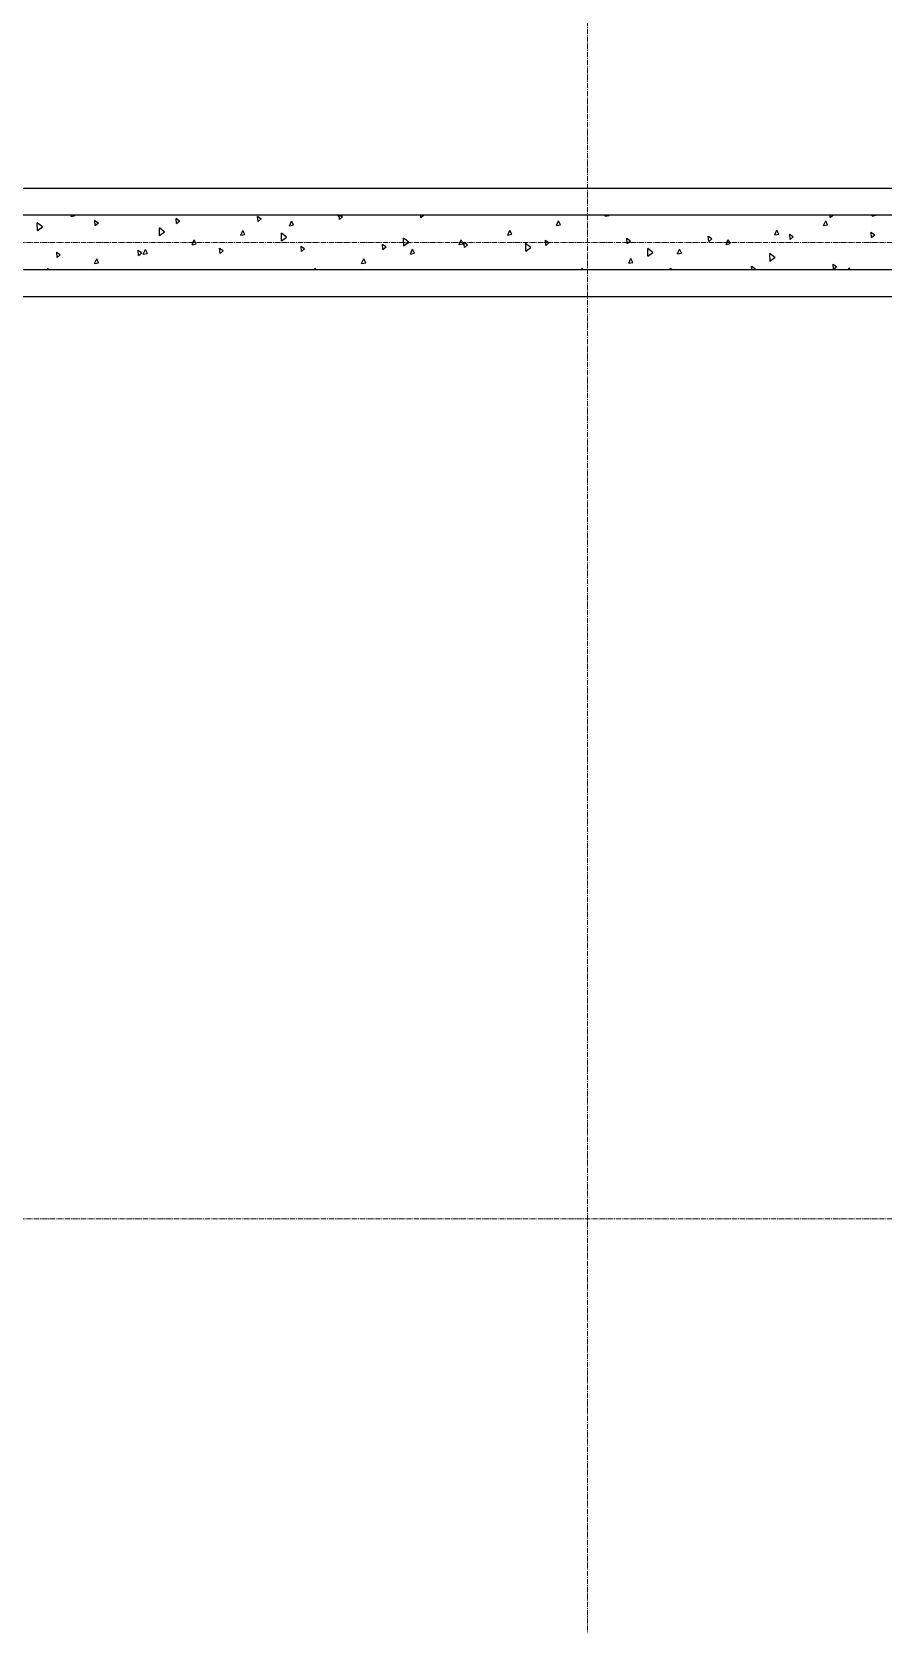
# Model space of a CAD drawing. Header units: millimetres. Extents: x -231292 to 573618, y -153144 to 564035.
# Drawn here: x 11055 to 14192, y 256472 to 262343 of the extents above; entities that cross this region are included whole.
import ezdxf

# ---------------------------------------------------------------- set-up
doc = ezdxf.new("R2010")
doc.units = ezdxf.units.MM
doc.linetypes.add('CENTER2', pattern=[28.575, 19.05, -3.175, 3.175, -3.175])
doc.layers.get('0').update_dxf_attribs({"color": 250})
for name, color, linetype, lineweight in [('АР_Стены ПЕНОблок', 250, 'Continuous', 20), ('АР_Штриховка', 250, 'Continuous', 0), ('РД_Оси_100', 250, 'Continuous', 0)]:
    doc.layers.add(name, color=color, linetype=linetype, lineweight=lineweight)
doc.layers.add('КР_Балки-0.5', color=60, linetype='Continuous', lineweight=50, plot=False)

# ---------------------------------------------------------------- blocks, each defined once
blk = doc.blocks.new('оси_рен')
at = {"layer": 'РД_Оси_100', "color": 251, "linetype": 'CENTER2', "true_color": 0x636466}
for p, q in [((1199852.916, 135558.25), (1199852.916, 223268.25)), ((1189697.958, 210913.25), (1241712.916, 210913.25)), ((1189697.958, 207313.25), (1241712.916, 207313.25))]:
    blk.add_line(p, q, dxfattribs=at)

msp = doc.modelspace()

# ---------------------------------------------------------------- linework, layer by layer
at = {"layer": 'АР_Стены ПЕНОблок', "color": 18, "linetype": 'Continuous', "lineweight": 25, "true_color": 0x000000}
for p, q in [((15003.244, 261666.253), (9303.243, 261666.253)), ((9303.243, 261466.253), (15003.244, 261466.253))]:
    msp.add_line(p, q, dxfattribs=at)
at = {"layer": 'АР_Штриховка', "color": 18, "linetype": 'Continuous', "lineweight": 25, "true_color": 0x000000}
for p, q in [((11199.849, 261662.309), (11201.605, 261666.253)), ((11199.899, 261662.175), (11214.859, 261665.083)), ((11214.848, 261665.079), (11214.264, 261666.253)), ((11899.996, 261652.419), (11886.662, 261661.6)), ((11888.794, 261643.331), (11887.134, 261662.309)), ((12183.988, 261662.843), (12185.507, 261666.253)), ((12184.039, 261662.709), (12198.999, 261665.617)), ((12188.908, 261650.708), (12187.548, 261666.253)), ((12188.916, 261650.698), (12200.59, 261660.494)), ((12200.109, 261659.795), (12190.729, 261666.253)), ((12198.988, 261665.613), (12198.67, 261666.253)), ((12489.021, 261658.085), (12488.306, 261666.253)), ((12489.029, 261658.075), (12498.775, 261666.253)), ((12789.134, 261665.461), (12789.064, 261666.253)), ((12789.142, 261665.452), (12790.097, 261666.253)), ((13168.128, 261663.378), (13169.409, 261666.253)), ((13168.179, 261663.244), (13183.139, 261666.152)), ((13183.128, 261666.148), (13183.075, 261666.253)), ((13996.511, 261658.8), (14006.7, 261666.253)), ((13996.821, 261658.689), (13996.665, 261666.253)), ((14152.268, 261663.912), (14153.31, 261666.253)), ((14152.318, 261663.779), (14165.048, 261666.253)), ((11094.302, 261623.603), (11075.261, 261638.676)), ((11075.968, 261610.255), (11075.378, 261638.824)), ((11075.662, 261610.365), (11094.113, 261623.861)), ((11299.771, 261637.668), (11286.437, 261646.849)), ((11288.568, 261628.578), (11286.908, 261647.556)), ((11288.576, 261628.568), (11300.251, 261638.365)), ((11544.209, 261604.683), (11525.167, 261619.755)), ((11525.876, 261591.335), (11525.285, 261619.904)), ((11525.569, 261591.445), (11544.02, 261604.941)), ((11599.884, 261645.043), (11586.549, 261654.225)), ((11588.681, 261635.955), (11587.021, 261654.932)), ((11588.689, 261635.945), (11600.364, 261645.741)), ((11824.949, 261593.053), (11832.697, 261610.456)), ((11839.948, 261595.823), (11832.736, 261610.318)), ((11888.803, 261643.322), (11900.477, 261653.118)), ((11994.116, 261585.762), (11975.074, 261600.835)), ((11975.783, 261572.415), (11975.192, 261600.984)), ((12004.469, 261627.948), (12012.217, 261645.351)), ((12004.519, 261627.814), (12019.479, 261630.722)), ((12019.468, 261630.718), (12012.256, 261645.213)), ((12809.088, 261593.587), (12816.837, 261610.99)), ((12824.088, 261596.358), (12816.876, 261610.853)), ((12988.608, 261628.483), (12996.357, 261645.886)), ((12988.659, 261628.349), (13003.619, 261631.257)), ((13003.608, 261631.253), (12996.396, 261645.748)), ((13793.228, 261594.122), (13800.977, 261611.525)), ((13808.227, 261596.892), (13801.016, 261611.387)), ((13972.748, 261629.017), (13980.497, 261646.42)), ((13972.798, 261628.883), (13987.758, 261631.791)), ((13987.747, 261631.787), (13980.536, 261646.282)), ((14160.802, 261593.872), (14147.467, 261603.053)), ((14149.605, 261584.791), (14147.944, 261603.769)), ((11465.909, 261523.263), (11473.657, 261540.666)), ((11480.908, 261526.033), (11473.696, 261540.528)), ((11645.429, 261558.158), (11653.177, 261575.561)), ((11645.479, 261558.024), (11660.439, 261560.932)), ((11660.428, 261560.928), (11653.216, 261575.423)), ((11759.902, 261534.866), (11746.567, 261544.048)), ((11748.7, 261525.778), (11747.039, 261544.756)), ((11824.999, 261592.919), (11839.959, 261595.827)), ((11975.475, 261572.525), (11993.926, 261586.021)), ((12060.014, 261542.242), (12046.68, 261551.423)), ((12048.813, 261533.155), (12047.153, 261552.132)), ((12048.821, 261533.145), (12060.496, 261542.941)), ((12360.127, 261549.618), (12346.792, 261558.799)), ((12348.926, 261540.531), (12347.266, 261559.509)), ((12348.934, 261540.522), (12360.609, 261550.318)), ((12444.023, 261566.842), (12424.981, 261581.915)), ((12425.69, 261553.495), (12425.099, 261582.064)), ((12425.382, 261553.606), (12443.833, 261567.102)), ((12450.048, 261523.797), (12457.797, 261541.2)), ((12465.048, 261526.567), (12457.836, 261541.062)), ((12629.568, 261558.692), (12637.317, 261576.095)), ((12629.619, 261558.559), (12644.579, 261561.467)), ((12644.568, 261561.462), (12637.356, 261575.958)), ((12660.239, 261556.993), (12646.905, 261566.175)), ((12649.039, 261547.908), (12647.379, 261566.885)), ((12649.047, 261547.898), (12660.722, 261557.694)), ((12809.139, 261593.454), (12824.099, 261596.362)), ((12893.929, 261547.922), (12874.888, 261562.995)), ((12875.597, 261534.575), (12875.006, 261563.144)), ((12875.288, 261534.686), (12893.739, 261548.182)), ((12960.352, 261564.369), (12947.017, 261573.55)), ((12949.152, 261555.285), (12947.492, 261574.262)), ((12949.16, 261555.275), (12960.835, 261565.071)), ((13260.464, 261571.745), (13247.13, 261580.926)), ((13249.265, 261562.661), (13247.605, 261581.639)), ((13249.273, 261562.652), (13260.948, 261572.448)), ((13343.836, 261529.002), (13324.795, 261544.074)), ((13325.504, 261515.655), (13324.913, 261544.224)), ((13434.188, 261524.332), (13441.937, 261541.735)), ((13449.187, 261527.102), (13441.976, 261541.597)), ((13560.577, 261579.12), (13547.242, 261588.302)), ((13549.378, 261570.038), (13547.718, 261589.015)), ((13549.387, 261570.028), (13561.061, 261579.824)), ((13613.708, 261559.227), (13621.457, 261576.63)), ((13613.759, 261559.093), (13628.719, 261562.001)), ((13628.707, 261561.997), (13621.496, 261576.492)), ((13793.279, 261593.988), (13808.239, 261596.896)), ((13860.689, 261586.496), (13847.354, 261595.678)), ((13849.492, 261577.415), (13847.831, 261596.392)), ((13849.5, 261577.405), (13861.174, 261587.201)), ((14149.613, 261584.781), (14161.287, 261594.578)), ((11159.677, 261520.115), (11146.342, 261529.296)), ((11148.474, 261511.025), (11146.813, 261530.002)), ((11148.482, 261511.015), (11160.156, 261520.811)), ((11286.389, 261488.368), (11294.137, 261505.771)), ((11286.439, 261488.234), (11301.399, 261491.142)), ((11301.388, 261491.138), (11294.176, 261505.633)), ((11459.79, 261527.49), (11446.455, 261536.672)), ((11448.587, 261518.401), (11446.926, 261537.379)), ((11448.595, 261518.392), (11460.269, 261528.188)), ((11465.959, 261523.129), (11480.919, 261526.037)), ((11748.708, 261525.768), (11760.382, 261535.564)), ((12270.528, 261488.902), (12278.277, 261506.305)), ((12270.579, 261488.768), (12285.539, 261491.676)), ((12285.528, 261491.672), (12278.316, 261506.167)), ((12450.099, 261523.663), (12465.059, 261526.571)), ((13254.668, 261489.436), (13262.417, 261506.839)), ((13254.719, 261489.303), (13269.679, 261492.211)), ((13269.668, 261492.207), (13262.456, 261506.702)), ((13325.195, 261515.766), (13343.646, 261529.262)), ((13434.239, 261524.198), (13449.199, 261527.106)), ((13793.743, 261510.081), (13774.702, 261525.154)), ((13775.411, 261496.735), (13774.82, 261525.304)), ((13775.101, 261496.846), (13793.552, 261510.343)), ((14020.707, 261476.319), (14007.373, 261485.5)), ((14009.51, 261467.238), (14007.85, 261486.215)), ((11112.559, 261466.253), (11114.617, 261470.875)), ((11116.888, 261466.253), (11114.656, 261470.738)), ((12096.461, 261466.253), (12098.757, 261471.41)), ((12101.293, 261466.253), (12098.796, 261471.272)), ((13080.363, 261466.253), (13082.897, 261471.944)), ((13085.699, 261466.253), (13082.936, 261471.807)), ((13413.677, 261466.253), (13407.148, 261470.749)), ((13408.079, 261466.253), (13407.623, 261471.462)), ((13720.595, 261468.943), (13707.26, 261478.125)), ((13708.838, 261466.253), (13707.737, 261478.839)), ((13717.034, 261466.253), (13721.08, 261469.648)), ((14009.518, 261467.228), (14021.193, 261477.024)), ((14064.265, 261466.253), (14067.037, 261472.479)), ((14070.105, 261466.253), (14067.076, 261472.341))]:
    msp.add_line(p, q, dxfattribs=at)
at = {"layer": 'КР_Балки-0.5', "color": 18, "lineweight": 25, "ltscale": 200, "true_color": 0x000000}
for p, q in [((9303.244, 261766.253), (21303.244, 261766.253)), ((21303.244, 261366.253), (9303.244, 261366.253))]:
    msp.add_line(p, q, dxfattribs=at)

# ---------------------------------------------------------------- block references
at = {"rotation": 359.999868838025}
msp.add_blockref('оси_рен', (-1186750.035, 50655.808), dxfattribs=at)

doc.saveas('drawing.dxf')
